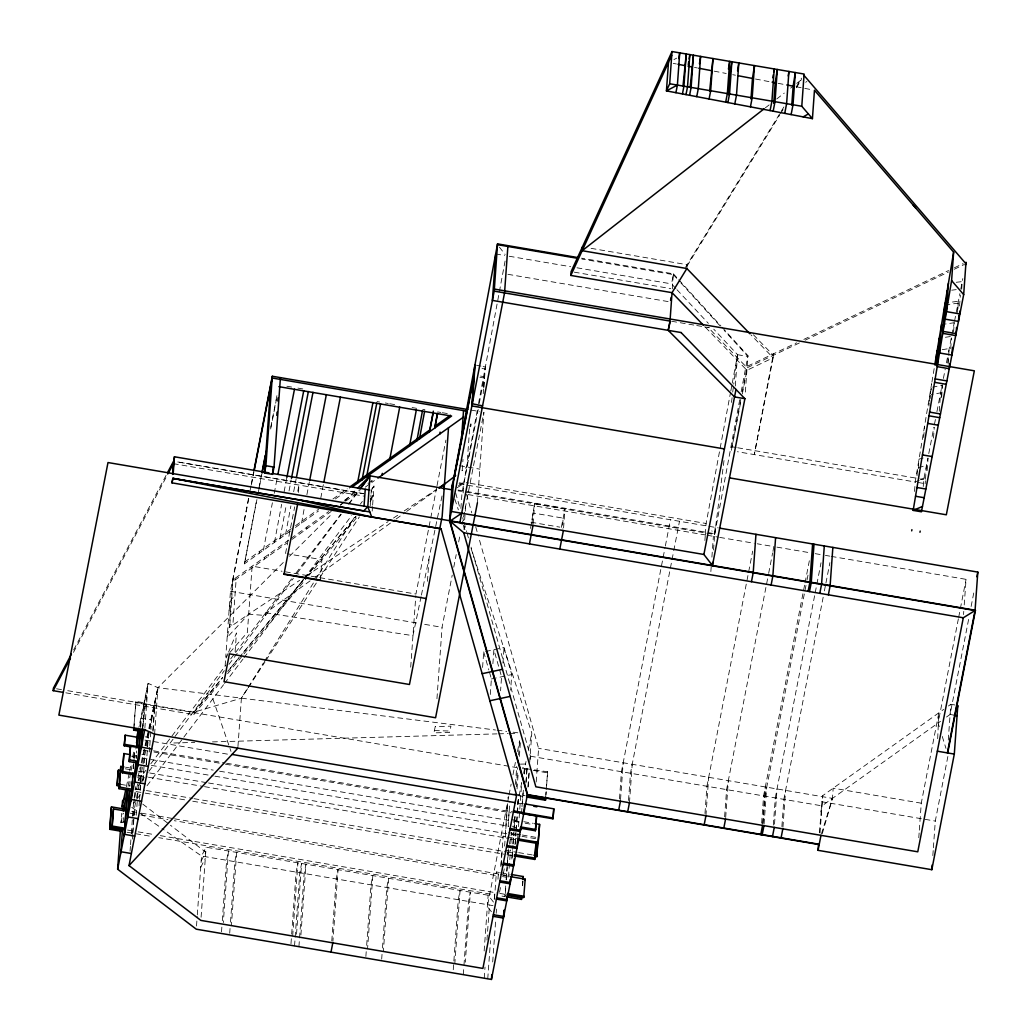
<?xml version="1.0" encoding="UTF-8"?>
<svg xmlns="http://www.w3.org/2000/svg" width="1031" height="1031" viewBox="0 0 1031 1031"><rect width="100%" height="100%" fill="white"/><g stroke="black" fill="none" stroke-linecap="round" stroke-linejoin="round"><path stroke-width="0.75" stroke-dasharray="5 3.75" d="M672.315 288.86L673.359 273.821L581.497 258.175M739.704 399.783L714.663 534.522L458.086 490.833M735.322 385.981L737.59 353.904L733.737 384.138M721.996 327.201L747.939 355.656L745.117 395.53M937.682 738.673L938.841 712.833L921.263 803.188L919.24 831.424M131.491 756.2L136.221 756.999L136.646 750.98M219.59 771.201L508.463 820.38L509.095 811.345M298.449 492.47L298.977 485.06L297.444 492.831M123.81 821.836L120.962 822.738L121.632 813.446M123.114 822.699L123.643 813.227M133.978 725.553L135.886 701.364L144.546 702.846L144.288 704.173M129.79 786.202L130.112 781.653M133.914 728.788L135.886 701.364M133.218 768.598L133.54 763.945M133.991 757.733L134.21 754.64M133.746 763.881L133.411 768.533L125.537 767.193M133.862 762.334L134.533 753.03M136.26 758.687L136.479 755.697L131.749 754.898M130.061 851.181L130.409 846.374M130.525 844.776L131.208 835.162M131.324 833.563L133.811 798.935M132.638 833.499L133.811 817.055M133.927 815.56L134.159 812.235M132.406 839.105L132.754 834.311M132.87 832.7L134.017 816.681M134.133 815.083L134.713 807.067M140.525 726.133L140.963 719.922M140.641 727.499L141.311 718.169L151.66 719.934L150.964 729.548M136.26 815.276L138.102 789.643L135.138 789.14M142.536 728.556L144.443 702.072M142.587 730.27L144.701 700.745M140.036 789.475L140.358 784.926M140.474 783.418L141.015 775.84M139.082 805.855L139.417 801.048M139.533 799.45L140.796 781.833M140.912 780.222L141.492 772.219L138.528 771.716M144.868 728.195L148.09 683.321L157.923 687.703L495.486 730M142.768 781.446L143.451 771.91M143.038 780.415L144.185 764.396M144.301 762.798L144.881 754.782L141.917 754.28M146.144 764.744L146.57 758.764M147.42 746.676L147.858 740.58M146.312 764.59L148.271 737.358L145.307 736.856M149.366 751.973L149.701 747.166M149.817 745.568L150.861 731.147M152.897 730.309L154.637 705.939M152.988 731.34L155.05 702.511M154.598 734.124L157.923 687.703L284.956 560.812M196.509 926.018L197.192 916.482M197.308 914.897L201.535 856.001L206.097 847.211L488.153 895.23L493.849 902.576M201.084 917.229L206.097 847.211M225.132 665.807L225.583 659.453M248.561 498.295L230.467 591.291L225.75 657.172L228.843 653.641M229.823 624.838L233.135 578.726L236.151 579.242L232.864 625.082L229.823 624.838L227.168 637.467L248.69 614.18L299.647 580.35M235.12 651.631L236.46 632.931L228.611 652.082M290.484 530.965L244.424 563.828L256.745 499.339M221.51 931.882L221.858 927.101M222.309 920.747L226.652 860.279L228.444 851.013L223.315 922.616M237.942 746.586L241.409 698.167L247.35 688.644M229.707 933.274L230.042 928.506M230.506 922.139L234.836 861.671L236.64 852.405L231.395 925.606M259.296 553.209L259.425 551.443M263.356 550.322L272.39 502.78M264.49 559.034L264.619 557.255M268.537 556.134L268.666 554.369M310.112 580.878L265.766 612.788L265.56 615.507L248.69 614.18L229.256 627.57L232.658 580.053L288.255 540.399M274.452 542.396L281.643 504.339M280.007 538.44L286.27 505.113M285.561 534.483L290.897 505.899M301.593 523.052L304.454 507.2M306.774 528.864L306.903 527.099M290.987 943.713L291.554 935.748M291.67 934.163L296.116 872.11L297.92 862.844L292.675 936.032M320.422 580.118L321.891 559.678L287.108 553.763M294.544 945.93L299.802 872.729L301.593 863.463L296.464 935.065M298.926 946.664L304.171 873.476L305.975 864.21L300.846 935.813M331.789 940.994L336.235 878.94L338.039 869.674L332.91 941.277M370.219 505.757L370.992 494.932M371.108 493.385L371.328 490.305L373.325 495.421L369.82 500.795M371.933 480.704L371.817 482.469L375.606 479.776M372.191 511.08L372.513 506.608M372.629 505.126L373.982 486.091L371.083 489.931M365.876 956.459L366.211 951.69M366.675 945.324L371.005 884.856L372.81 875.59L367.564 948.791M381.689 959.152L382.024 954.371M382.475 948.017L386.818 887.549L388.623 878.283L383.377 951.471M410.699 667.173L415.828 595.66M427.44 581.291L428.999 559.472M436.951 698.722L442.067 627.312L452.222 575.13M462.197 470.548L462.996 459.401M460.883 508.438L462.004 492.831L478.204 409.539M463.138 492.934L463.898 482.25L478.255 405.17M469.608 429.025L466.888 466.94L461.914 470.78M463.963 529.522L464.195 526.313M464.646 519.908L465.793 503.888M483.217 393.649L483.552 388.971M483.668 387.398L484.982 368.982L482.031 368.479M483.913 387.192L485.356 366.997L482.418 366.405M477.417 502.716L483.9 412.271L462.068 524.534M453.253 969.72L458.267 899.715L460.071 890.449L454.826 963.637M482.585 667.444L483.707 651.901L504.069 647.507L511.75 674.583L510.629 690.151M463.293 974.656L463.86 966.704M463.976 965.106L468.538 901.455L470.342 892.202L465.316 962.207M490.279 694.52L491.387 678.978L489.261 671.452M492.882 663.719L493.888 649.698L501.569 676.774L500.563 690.796M502.948 663.075L504.069 647.507M484.158 950.956L488.153 895.23M484.235 978.226L485.021 967.078M486.967 940.027L489.48 905.025M487.753 978.819L490.498 940.633M494.249 899.444L494.584 894.831L158.774 837.662M494.493 898.877L496.414 871.968L499.378 872.471M497.973 879.237L498.308 874.584L498.063 875.822L174.265 820.689M492.702 961.975L495.782 919.098M496.195 913.286L496.504 909.071M500.821 866.568L502.174 849.802M501.066 865.28L503.154 836.18L506.118 836.682M504.61 846.116L507.716 802.737M508.592 819.709L509.907 801.358M508.167 826.604L508.708 819.13L508.463 820.38M530.54 528.413L534.586 503.695L564.949 508.863L563.506 528.993M501.981 896.094L504.932 896.596L505.693 885.964M506.131 879.894L507.265 864.133M507.381 862.535L508.373 848.616L507.11 854.854M505.358 893.477L505.899 885.887M506.337 879.804L507.213 867.471M507.329 865.898L508.567 848.681M532.009 523.8L532.782 512.961L563.145 518.129L562.372 528.967M533.143 523.825L534.586 503.695M508.451 877.046L510.551 849.918M510.835 843.68L511.776 832.803M515.461 784.32L516.724 766.716L516.531 767.554L135.628 702.691M516.299 786.743L517.665 767.683M518.58 754.976L519.637 740.194M511.84 859.042L512.497 849.828M512.935 843.77L513.709 832.906M514.16 826.591L514.894 816.449M512.085 857.753L512.961 845.51M513.077 844.002L513.941 831.888M514.044 830.367L515.139 815.237L512.794 826.81M517.059 788.921L518.168 773.443M519.392 756.432L520.616 739.395M515.01 844.814L515.925 832.069M516.041 830.471L517.188 814.4M517.304 812.789L518.232 799.94M515.268 843.487L515.964 833.937L508.27 835.123M516.183 830.741L517.33 814.709M517.446 813.111L518.49 798.69M517.639 838.577L518.065 832.61M518.503 826.63L521.725 782.658L516.686 807.595M521.557 813.008L521.892 808.291M522.008 806.706L523.258 789.385M524.379 773.637L524.831 767.348M522.369 803.884L523.387 789.733M524.508 774.01L525.075 766.149M525.9 783.032L527.112 766.188M526.106 781.988L527.086 768.275L522.64 767.605M527.911 787.168L529.135 770.144M529.689 762.399L531.79 732.977L470.935 548.054M528.207 786.64L529.354 770.621M530.166 759.409L530.398 756.213L471.051 547.152M522.446 885.745L522.781 881.183M522.653 885.668L522.975 881.105M536.197 781.988L538.607 748.351L478.796 537.667M545.67 797.182L546.108 791.086M546.211 789.566L547.616 771.768L522.524 768.198M545.979 794.617L546.198 791.576M546.636 785.48L547.616 771.768M619.489 798.935L621.435 771.703M620.533 799.592L623.175 762.76M628.523 800.468L630.469 773.25L673.475 552.242M629.464 802.724L632.222 764.293M686.865 268.524L687.136 264.696L590.376 248.226M704.895 540.528L705.23 535.888M705.333 534.329L706.106 523.49L730.515 392.566M710.862 571.561L711.21 566.754M711.905 557.14L713.388 536.326M713.555 550.013L715.14 527.369M704.985 813.498L706.931 786.266M740.774 399.422L731.288 450.676L741.096 400.234M705.926 815.753L708.684 777.31M724.625 816.836L726.584 789.617M725.682 817.493L728.324 780.66M761.638 823.138L763.584 795.906M762.682 823.795L765.324 786.962M763.03 823.369L764.976 796.151M764.087 824.027L766.729 787.194M773.327 825.135L775.286 797.904M774.5 824.181L777.026 788.947M781.898 826.591L783.844 799.36M782.941 827.236L785.583 790.403M819.323 832.713L822.712 795.661L943.636 709.418M820.032 833.087L822.712 795.661M914.536 491.452L915.206 481.993L931.637 383.712L931.186 390.027M917.01 475.755L917.577 467.855L926.482 465.368L925.49 479.235M918.363 468.577L919.033 459.104L925.129 457.468M923.699 437.556L924.485 426.512M923.235 486.555L923.75 479.428L927.9 458.112M928.957 406.046L929.189 402.902M929.305 401.317L929.756 395.002M930.233 398.481L930.452 395.324M930.568 393.739L931.019 387.424M925.155 483.861L925.374 480.781M927.178 470.523L928.068 458.189M933.493 438.072L934.266 427.285M939.267 411.33L940.594 392.837L931.302 394.693M941.174 397.631L942.063 385.298L932.591 387.128M941.677 397.012L942.553 384.679M947.773 362.732L948.211 356.571M948.108 363.956L949.203 348.542L938.7 350.269M950.698 348.671L951.471 337.884M953.572 331.969L954.229 322.729L943.12 324.34M918.789 837.7L919.124 832.996M957.374 312.445L958.031 303.204L946.278 304.764M957.863 308.939L958.418 301.232L946.613 302.792M959.565 306.001L960.338 295.214M961.691 289.273L962.232 281.579L956.111 282.314M932.836 855.588L933.274 849.312M933.39 847.74L935.297 821.076L948.069 755.452M948.275 740.09L950.84 704.276L955.015 704.985M963.534 614.579L963.766 611.37M964.217 604.965L966.06 579.345L831.115 556.366M146.428 706.544L146.621 704.121M65.829 692.819L193.776 714.612L193.97 712.189L222.67 677.483M136.376 799.824L133.463 803.665L134.03 799.077M134.21 797.543L134.958 791.434M135.525 786.73L135.138 789.914L140.886 782.22M142.871 726.275L148.09 683.321L138.863 727.242M724.007 460.522L714.663 534.522L711.815 530.849M731.482 402.438L732.1 397.67M732.719 392.089L733.531 385.723M931.908 382.14L934.524 366.469M478.539 403.598L499.068 293.332M499.365 291.76L505.19 260.418M730.811 390.981L731.984 384.679M732.281 383.094L737.565 354.703L713.748 329.16M741.173 391.896L747.939 355.656M120.962 822.738L122.689 813.871M128.05 786.318L130.19 775.338M131.13 770.453L132.252 764.706M133.656 757.514L135.37 748.686M139.752 726.185L148.09 683.321M136.221 756.999L136.479 755.697M132.947 816.127L136.118 799.811M136.401 798.355L139.507 782.387M139.791 780.931L146.286 747.527M146.57 746.07L157.923 687.703L140.616 765.35M250.095 490.434L251.01 485.717M251.319 484.145L253.768 471.567M248.742 498.514L232.529 581.819L286.824 543.092M251.487 484.364L253.935 471.786M229.114 610.249L231.305 599.011L234.913 596.434M258.884 488.372L261.629 474.26M270.779 427.221L275.664 402.142M275.96 400.569L277.184 394.306M244.424 563.828L256.925 499.545M258.446 491.71L259.361 487.006M259.67 485.433L261.81 474.466M270.65 428.999L276.45 399.203M274.233 493.321L277.3 477.533M284.105 491.723L286.863 477.521M289.041 490.924L291.18 479.879M293.667 491.697L296.116 479.08M306.89 494.687L309.326 482.173M320.757 498.166L323.515 483.939M436.719 487.251L415.944 594.049L283.641 571.522M437.028 485.678L445.895 440.134M479.222 403.508L484.428 376.727L479.995 375.98M453.756 567.23L456.218 554.575M458.679 541.932L460.213 534.019M507.832 801.19L508.734 796.538M509.03 794.978L511.144 784.127M512.961 774.809L515.371 762.399M517.485 751.547L519.598 740.683M561.341 527.395L564.949 508.863M502.909 837.468L503.154 836.18M496.104 873.566L496.414 871.968M505.602 832.185L505.345 833.525L507.561 802.53L487.341 906.481L492.096 912.603M513.258 839.221L513.502 837.945M506.453 875.332L506.762 873.734M512.523 851.567L512.278 852.856L507.845 852.096M515.693 835.278L515.964 833.937M504.932 896.596L505.242 894.998M675.872 288.525L671.542 283.886L673.346 274.62L581.935 259.065M621.384 772.013L665.047 547.564M665.356 545.992L670.459 519.753M673.771 550.67L679.493 521.299M742.307 391.548L747.217 366.314L796.589 342.833M742.333 393.932L746.934 370.284L773.134 357.809L773.418 353.852L754.305 454.594L773.134 357.809L751.019 334.92M706.879 786.576L752.682 551.121M726.52 789.914L768.353 574.886M768.662 573.313L772.631 552.9M772.941 551.327L773.856 546.61L757.231 543.788M763.52 796.216L804.747 584.332M805.056 582.76L809.335 560.774M764.925 796.46L806.758 581.432M807.067 579.86L807.982 575.143M775.222 798.213L814.902 594.268M815.212 592.696L821.024 562.784M783.779 799.669L823.176 597.207M824.4 590.918L825.612 584.641M825.921 583.069L829.891 562.642M820.818 811.9L821.991 805.855L940.504 721.313M928.776 453.563L933.893 427.285M934.486 424.205L935.401 419.501M936.934 411.653L942.063 385.298M943.391 378.48L945.208 369.111M946.419 362.873L947.631 356.623M948.546 351.945L951.291 337.859M951.884 334.83L954.229 322.729M954.526 321.221L959.9 293.629M960.789 289.054L962.812 278.602M958.379 618.819L938.107 723.027L939.499 727.512M958.688 617.234L966.06 579.345M946.51 717.035L950.105 714.47L968.985 617.466M971.112 606.512L974.153 590.866M285.523 553.492L294.698 506.827M507.871 798.303L508.128 797.04M499.532 892.24L500.486 887.562M503.321 873.541L504.275 868.875M509.275 844.183L511.647 832.468M523.593 773.469L526.016 761.484M528.426 749.601L531.79 732.977M421.086 596.64L412.954 635.676L265.766 612.788M421.408 595.08L442.196 495.138M126.362 786.859L129.313 772.735M129.648 771.162L130.963 764.886M132.612 757.05L134.262 749.202M133.463 803.665L134.455 798.961M134.79 797.388L145.371 747.243M145.693 745.684L157.923 687.703M137.845 777.761L140.268 766.896M822.313 833.576L832.455 798.381L833.19 788.2L921.263 803.188M821.436 833.86L832.455 798.381L538.607 748.351M226.189 657.971L228.006 653.564M201.174 860.949L205.749 852.16L170.463 825.238M200.723 867.251L205.298 858.462M73.665 649.942L166.79 474.015M73.472 652.365L168.092 473.603M685.499 267.39L780.531 112.443M781.369 111.077L783.895 106.966M796.525 86.385L801.564 78.15M687.046 266.05L779.591 115.163M780.441 113.797L783.805 108.307M796.422 87.738L801.474 79.503M248.2 687.29L263.498 662.817M264.348 661.464L314.494 581.252M315.344 579.886L354.445 517.356M371.444 490.163L373.982 486.091M247.517 688.76L241.409 698.167L193.97 712.189L66.023 690.396M248.394 687.419L264.993 661.915M265.869 660.575L316.53 582.695M320.035 577.321L359.342 516.905M141.337 781.498L144.727 777.09M149.044 771.201L174.458 737.333M175.038 736.443L224.333 670.653M228.972 664.364L293.358 578.301M297.186 573.223L341.261 514.263M348.929 504.03L359.471 489.931M137.342 798.548L140.242 794.708M147.021 785.764L182.861 738.454M183.827 737.178L223.547 684.713M224.526 683.437L242.968 659.093M243.935 657.804L303.14 579.641M304.106 578.352L351.661 515.564M360.399 504.03L362.345 501.466M138.115 780.467L145.912 770.221M150.784 763.829L225.815 665.266M230.686 658.873L234.578 653.744M235.558 652.468L292.069 578.236M295.961 573.107L340.784 514.237M348.581 504.004L359.291 489.918M239.076 657.649L227.799 671.284L239.063 657.688M304.673 578.314L355.927 516.338M370.271 498.978L373.351 495.267L373.158 497.689L370.077 501.414M193.97 712.189L222.67 677.509M304.661 578.417L355.901 516.479M370.245 499.146L373.325 495.421M193.776 714.612L221.446 681.143M227.606 673.707L242.981 655.123M243.999 653.873L307.547 577.038M308.565 575.801L357.783 516.286M229.874 652.468L247.376 632.48L252.131 566.161L282.056 571.264M289.492 556.276L332.588 513.232M340.526 505.293L343.929 501.904M345.063 500.77L356.404 489.441M765.35 107.855L769.139 104.904M776.717 98.989L784.307 93.074M790.622 88.151L793.148 86.179M796.718 83.395L801.474 79.696M315.331 577.128L394.899 519.869M396.2 518.928L405.338 512.355M406.639 511.415L436.641 489.828M244.54 562.063L294.312 526.557M295.549 525.681L318.605 509.237M332.91 499.03L347.215 488.823M295.42 527.447L318.476 511.002M335.384 498.94L349.689 488.733M290.871 538.53L328.773 511.505M344.444 500.319L358.84 490.047M368.015 483.513L374.459 478.9M291.979 539.419L331.222 511.428M340.385 504.894L344.315 502.097M345.617 501.156L360.025 490.885M365.258 487.148L370.503 483.41M948.443 705.99L950.84 704.276M805.675 82.287L806.899 81.449M306.349 575.891L388.146 521.596M393.507 518.026L398.881 514.469M404.242 510.912L436.422 489.545M458.499 485.588L463.898 482.25L468.654 483.062M457.055 487.727L463.808 483.565L459.375 482.804M673.952 59.579L676.697 58.136M803.832 339.392L948.623 270.509M954.41 267.751L963.109 263.614M799.373 342.949L747.101 367.809L707.988 327.265M805.172 340.191L948.52 271.991M954.306 269.246L964.449 264.413M919.188 480.304L915.206 481.993L737.423 451.72M920.515 479.737L924.498 478.036M491.387 678.978L511.75 674.583M945.414 337.292L951.587 336.338M951.716 290.188L956.253 289.621M173.839 742.99L194.743 742.397M212.425 741.908L496.942 733.879M498.553 733.827L508.193 733.557M509.804 733.518L517.846 733.286M520.371 764.139L526.506 764.01M434.399 730.567L449.903 731.043M497.084 730.193L506.672 731.391M513.064 732.19L517.858 732.796M495.718 253.948L504.597 255.469M509.224 256.255L570.684 266.72M576.986 267.789L671.542 283.886M574.254 272.158L670.743 288.59M507.922 274.31L668.668 301.671M671.658 321.272L687.329 323.94M688.901 324.211L695.178 325.281M696.737 325.538L703.013 326.608M704.585 326.879L710.849 327.948M737.565 354.703L747.913 356.468L724.136 330.371M479.905 377.282L484.338 378.029M731.572 446.719L736.173 447.493M737.706 447.763L919.008 478.629M920.58 478.9L923.75 479.428M917.964 482.456L923.467 483.397M470.961 410.067L479.595 411.537M286.902 386.238L291.644 387.05M297.882 388.107L304.055 389.151M377.075 401.587L379.614 402.026M385.298 402.992L388.249 403.495M389.718 403.74L395.608 404.745M412.116 407.554L416.64 408.328M422.749 409.371L424.914 409.732M437.672 411.91L440.791 412.439M442.351 412.709L448.588 413.766M459.594 465.703L479.827 469.144M470.226 483.333L706.106 523.49M459.066 483.771L707.382 526.042M708.941 526.313L718.272 527.898M458.099 490.034L714.676 533.723M468.061 494.558L705.642 534.999M707.189 535.269L718.104 537.125M719.677 537.396L754.215 543.273M776.936 547.139L810.856 552.912M815.199 553.66L822.558 554.91M825.419 555.387L829.697 556.121M363.84 493.643L176.713 461.785L363.801 493.797M530.978 522.227L559.833 527.137M173.35 463.666L363.685 496.079M230.467 591.291L418.38 623.278M424.695 624.361L442.067 627.312M950.105 714.47L954.281 715.179M821.539 801.706L935.297 821.076M530.398 756.213L821.991 805.855M56.537 688.785L64.45 690.126M522.446 768.559L531.622 770.118M533.195 770.389L547.409 772.812M514.765 793.934L525.127 795.7M517.523 795.481L524.921 796.744M523.31 803.639L517.137 803.458M144.894 740.078L228.805 754.37M153.555 750.8L224.977 762.966M226.562 763.236L512.046 811.848M143.283 750.194L149.199 751.212M153.967 752.024L223.804 763.907M225.389 764.177L511.092 812.828M511.672 819.632L519.057 820.895L518.812 822.145L514.379 821.385M523.8 821.707L533.272 823.318M514.508 820.728L518.954 821.475M142.136 758.017L213.237 770.118M525.14 823.215L533.027 824.568M151.402 765.376L213.301 775.918M214.886 776.188L508.528 826.179M513.077 826.952L516.028 827.455M508.567 832.687L520.694 834.749M522.279 835.02L536.481 837.443M125.215 768.804L133.102 770.144M139.017 771.149L148.219 772.722M149.804 772.992L206.947 782.709M208.533 782.98L509.778 834.272M511.26 834.53L520.436 836.089M522.008 836.36L536.223 838.783M507.42 837.069L516.557 838.461M137.896 775.441L147.356 776.923M148.464 777.232L202.914 786.382M204.499 786.653L508.824 838.474M510.139 838.822L516.312 839.75M120.563 784.346L130.022 785.957M505.138 850.304L517.111 852.341M518.632 852.611L533.89 855.202M135.602 788.715L144.791 790.287M146.389 790.558L192.41 798.394M193.996 798.664L506.363 851.851M136.053 791.563L141.969 792.568M145.152 793.11L186.418 800.133M192.758 801.216L503.863 854.183M508.296 854.944L512.742 855.691M500.847 872.729L509.778 874.236M131.788 811.539L139.701 812.892L160.707 827.558M141.286 813.163L172.963 818.55M174.548 818.82L499.068 874.069M500.538 874.327L509.469 875.847M502.741 875.345L508.657 876.35L508.412 877.587L502.497 876.582M130.254 813.201L136.169 814.206M140.938 815.018L167.924 819.606M127.548 830.045L133.463 831.063M138.115 831.849L153.993 834.556M160.346 835.638L496.839 892.923M499.79 893.426L505.705 894.431M127.084 832.262L152.433 836.579M492.998 905.63L201.535 856.001L162.022 828.473M673.217 63.381L676.375 63.974M694.482 67.415L697.343 67.969M714.135 71.152L726.211 73.459M732.68 74.683L735.451 75.211M755.478 79.026L770.608 81.9M778.096 83.318L785.326 84.697M796.19 86.759L811.41 89.658M476.528 365.219L480.949 366.108M131.749 807.363L138.322 811.951M142.742 804.09L169.2 824.272M753.403 334.74L773.314 355.347M705.578 327.42L746.934 370.284M676.955 289.698L708.349 323.36M673.359 273.821L677.689 278.563M678.772 279.749L720.914 326.015M673.346 274.62L679.829 281.747M680.911 282.932L719.818 325.628M499.416 247.144L505.126 254.489M212.876 698.812L230.996 751.419M454.839 499.159L458.357 509.855M463.383 525.127L464.904 529.715M942.27 736.469L945.968 748.416M466.489 494.287L471.76 512.871M475.716 526.815L478.358 536.107M455.663 492.947L460.058 508.438M462.7 517.73L463.576 520.823M464.014 522.369L466.656 531.661M467.095 533.207L468.409 537.86M483.707 651.901L488.823 669.944M435.237 726.61L433.922 732.873L449.606 732.41L450.934 726.146L435.237 726.61M303.642 579.551L240.094 656.399L303.63 579.654"/><path stroke-width="1.5" d="M724.419 448.936L471.863 405.943L473.989 376.276L453.46 481.799L451.333 511.466L703.889 554.472L712.447 565.491L744.898 398.688L734.536 396.922L668.204 330.345L670.253 321.118L494.197 291.142L497.548 243.883L578.327 257.647M172.808 471.579L174.419 456.772L269.039 472.881M297.598 504.378L283.989 574.331M111.477 806.873L109.956 828.138L122.56 830.29L122.341 831.463L109.724 829.311L111.245 808.046L111.477 806.873L124.094 809.026L123.862 810.186L124.351 805.314M113.462 808.961L112.237 826.063L124.854 828.215L124.596 829.543L111.979 827.403L113.462 808.961L126.078 811.113L125.821 812.441M120.227 786.099L117.07 785.57L118.049 771.935L118.385 770.183L121.542 770.724M117.07 785.57L118.385 770.183M120.795 766.381L119.325 787.053L131.929 789.192L131.62 790.803L119.003 788.663L120.795 766.381L123.952 766.922M123.862 753.558L122.573 771.484L135.19 773.637L134.932 774.938L122.328 772.786L123.862 753.558L130.164 754.628M130.537 746.895L124.236 745.813L125.176 735.193L137.793 737.345L136.852 747.965L137.922 735.593M124.236 745.813L125.176 735.193M497.548 243.883L451.771 488.952L449.529 520.732L527.356 794.914L491.452 979.45L196.277 929.189L117.637 869.197L120.395 830.741M120.795 852.933L122.56 828.421M137.638 766.381L137.87 763.069L129.21 761.6L130.525 746.225L139.198 747.694L138.85 749.447M124.158 835.677L127.483 789.218L123.269 810.907M129.21 761.6L130.525 746.225M127.638 789.424L124.416 834.337L134.765 836.102M133.656 730.128L133.914 728.788L142.587 730.27L142.33 731.598L133.656 730.128L133.875 727.074M127.47 818.666L129.468 790.803M129.687 790.597L127.805 816.913L138.154 818.678M130.885 801.1L132.303 781.266M132.535 778.096L132.87 773.327M133.076 773.302L131.195 799.489L141.543 801.242M134.339 783.367L135.796 762.979M136.053 761.677L134.584 782.052L144.933 783.818M137.986 761.561L140.19 730.799M140.422 730.605L137.974 764.628L148.335 766.394M141.105 748.532L142.536 728.556M142.587 730.27L141.363 747.204L151.725 748.97M117.637 869.197L144.765 729.742L58.857 715.114L107.997 462.545L975.455 610.275L947.695 752.965M172.602 474.402L173.543 461.257L167.537 472.598M441.036 528.813L371.766 517.021L441.036 528.813L516.621 795.146L482.908 968.418L200.852 920.399L129.03 865.602L154.598 734.162L144.765 729.742M173.195 473.745L174.419 456.772M237.826 748.184L129.03 865.602M280.432 377.63L274.014 467.107L272.596 474.376L264.477 472.997L270.895 383.506M264.477 472.997L265.895 465.728L272.313 376.251L467.79 409.526M272.712 472.778L273.06 467.997M276.824 415.364L277.055 412.181M277.855 401.02L278.086 397.824M284.053 573.971L320.422 580.118M357.499 483.165L372.964 402.515M362.061 479.918L376.779 403.147M364.033 506.234L365.245 489.261M366.624 476.657L380.581 403.817M367.796 506.775L363.698 510.899L172.873 478.371L171.997 482.856L371.766 517.059L367.796 506.814L370.013 475.845L451.746 489.764L452.751 482.688L452.416 487.495M382.153 475.098L382.282 473.332M389.589 460.277L399.719 407.052M409.526 446.062L416.344 409.887M416.833 440.843L422.439 410.931M419.437 438.987L424.617 411.266M433.316 411.163L429.527 431.783L433.2 412.941M437.402 413.341L434.747 428.058L437.556 413.676M439.941 433.883L440.069 432.105M448.511 427.762L442.157 516.441L409.462 684.494L229.41 653.847L223.998 681.697L435.585 717.756L477.417 502.716M453.588 479.866L474.08 374.962L474.634 367.229M461.166 443.652L461.398 440.508M461.617 437.363L463.538 410.596M475.059 364.922L472.275 403.778L482.572 405.84M495.679 254.58L492.393 300.408L681.285 332.575M504.662 291.309L507.871 246.448M482.147 673.694L502.497 669.312M489.828 700.771L510.19 696.389M491.452 979.45L491.8 974.682M503.94 910.399L503.399 918.08L493.037 916.314M504.146 910.334L503.708 916.469L493.346 914.716M507.316 894.985L506.737 900.862L496.388 899.109M510.397 879.159L510.061 883.812L499.713 882.046M510.525 879.43L510.306 882.523L499.958 880.758M513.683 863.295L513.477 866.233L503.128 864.481M514.16 859.016L513.734 864.893L503.386 863.14M517.433 841.476L516.931 848.5L506.582 846.735M520.475 828.215L535.36 830.754L535.605 829.478L520.719 826.939L520.23 831.514L509.881 829.762M520.719 826.939L520.475 830.251L510.126 828.486M523.709 813.665L523.928 810.598M524.457 804.927L523.903 812.621L513.554 810.869M506.44 896.854L521.467 899.419L521.686 896.377M523.091 879.585L523.31 876.543L511.273 874.494M507.188 894.689L523.722 897.498L525.191 879.159L510.165 876.608M703.335 325.113L672.044 292.675L570.826 275.445L571.097 271.63L672.006 51.55L804.09 74.039L801.783 106.257L812.428 118.642L814.464 90.238L953.636 252.157L951.6 280.561L913.17 510.397L921.43 511.801L963.676 294.608L965.995 262.235L965.416 265.212M535.36 830.754L536.584 815.843L513.348 811.913M535.605 829.478L536.584 815.843M514.211 855.949L534.741 859.442L535.888 843.551M534.741 859.442L536.146 842.211M537.551 844.892L536.687 857.006L537.911 842.095L537.667 843.384M517.536 840.072L538.066 843.564L539.587 824.388L534.857 823.589M538.066 843.564L539.587 824.388M749.911 333.773L686.865 268.524L582.167 250.701L582.438 246.873M526.493 797.002L545.451 800.236L545.67 797.182M522.498 813.627L552.977 818.807L553.789 808.82L524.831 803.896M552.977 818.807L553.789 808.82M668.475 62.479L666.438 90.883L812.428 118.642M678.836 58.574L679.713 52.865L677.393 85.083L666.438 90.883L669.686 83.769L672.006 51.55M682.999 86.037L686.246 53.973L683.927 86.204L682.432 93.924M670.124 319.507L672.044 292.675L686.865 268.524M690.151 87.39L693.425 55.197L691.118 87.416L689.584 95.277M709.65 91.102L712.988 58.535L710.681 90.754L709.083 98.989M728.44 94.672L729.909 74.155L731.855 61.744L729.548 93.963L727.873 102.559M712.382 565.8L712.666 562.398M750.993 98.963L752.462 78.446L754.486 65.597L752.179 97.816L750.426 106.85M773.727 103.28L775.196 82.776L777.322 69.477L775.003 101.708L773.16 111.18M755.955 534.316L753.197 572.746L751.457 581.703M791.782 105.123L793.148 86.179L795.326 72.544L793.019 104.775L791.112 114.583M775.596 537.654L772.838 576.097L771.098 585.054M812.608 543.956L809.851 582.399L808.111 591.356M814 544.2L811.242 582.631L809.503 591.588M824.297 545.953L821.552 584.384L819.8 593.341M832.855 547.409L830.11 585.84L828.357 594.797M957.193 708.581L957.799 705.462L954.306 754.086L931.818 869.7L818.06 850.33L818.511 843.925M935.826 364.974L936.625 353.929M936.174 364.716L937.192 350.514M937.321 365.077L939.241 338.245M941.535 324.572L939.499 352.976L951.909 355.089L952.464 347.383M944.808 304.957L942.772 333.361L955.711 335.565L955.93 332.485M945.143 302.985L943.107 331.389L956.098 333.606L956.536 327.446M947.18 290.742L945.143 319.159L958.469 321.414L958.907 315.254M948.443 283.229L946.406 311.633L959.913 313.94L960.145 310.859M949.371 367.165L949.59 364.085M931.818 869.7L932.153 864.996M947.36 752.901L975.055 610.52L977.813 572.089L719.844 528.168M62.672 692.291L53.187 690.667L53.38 688.244L71.41 654.195M688.27 64.747L688.708 61.847M689.159 58.935L689.829 54.591L687.522 86.81L686.002 94.607M699.456 63.806L700.603 56.421L698.296 88.64L696.737 96.643M728.453 69.103L729.664 61.37L727.358 93.589L725.682 102.146M737.577 70.765L738.815 62.93L736.495 95.148L734.807 103.886M772.825 77.776L773.289 74.838M773.765 71.899L774.229 68.961L771.923 101.18L770.093 110.588M788.212 75.959L788.921 71.461L786.614 103.68L784.733 113.371M934.782 364.897L953.636 252.157M911.7 530.875L911.907 529.65M171.997 482.895L172.873 478.371L369.781 511.943M109.724 829.311L109.956 828.138M119.003 788.663L119.325 787.053M122.328 772.786L122.573 771.484M111.979 827.403L112.237 826.063M136.492 742.9L137.342 738.557M137.626 737.113L138.837 730.889M137.87 763.069L138.218 761.329L129.545 759.847M254.077 469.994L272.313 376.251M254.245 470.213L272.184 378.016L466.463 411.098M261.938 472.688L265.289 455.444M262.106 472.894L266.385 450.947M277.906 474.376L294.492 389.164M286.863 477.521L303.745 390.736M291.489 478.294L308.372 391.522M296.425 477.495L312.999 392.308M309.622 480.614L326.363 394.577M323.824 482.353L340.436 396.987M330.99 952.129L332.871 942.502M470.394 426.422L470.806 424.257M459.878 522.498L504.546 292.907M529.431 543.904L533.027 525.372M559.794 549.072L563.39 530.553M523.001 878.141L523.31 876.543M675.924 92.687L677.393 85.083M524.959 880.397L525.191 879.159M521.467 899.419L521.776 897.821L508.244 895.514M523.722 897.498L523.967 896.274L507.432 893.452M545.451 800.236L545.657 799.193L526.699 795.958M670.55 300.395L671.142 297.315M668.204 330.345L670.008 321.079M618.677 810.147L620.43 801.19M627.724 811.681L629.464 802.724M703.889 554.472L735.992 389.46M704.186 824.71L705.926 815.753M723.826 828.048L725.566 819.091M760.775 834.659L762.566 825.393M762.167 834.891L763.971 825.625M772.464 836.644L774.268 827.39M781.086 837.803L782.825 828.847M818.06 850.33L820.972 835.342M919.961 532.28L920.193 531.068M975.455 610.275L963.302 617.775L917.77 851.812L535.849 786.795L463.731 532.718L449.529 520.732L494.584 289.118L974.334 370.812L946.329 514.791L729.484 477.869M976.898 576.78L977.813 572.089M443.498 488.887L444.464 484.196L455.676 475.575M125.692 789.991L122.07 807.247L122.521 800.945L124.48 798.381M136.569 738.222L138.206 730.386M570.826 275.445L671.722 55.365M53.187 690.667L70.469 658.036M168.092 473.603L173.35 463.666M360.425 488.655L370.013 475.845L357.538 488.307M360.27 488.642L370.013 475.845M582.167 250.701L764.087 108.835M439.245 487.959L444.464 484.196L439.103 487.766M349.818 486.967L429.656 430.017M434.876 426.293L450.405 415.222M352.293 486.877L451.578 416.06L278.886 386.664M377.926 478.113L463.641 416.975M913.131 205.014L915.618 207.927M819.233 844.286L527.64 794.643L449.993 521.132L461.682 513.232M803.175 116.877L808.381 113.938M913.17 510.397L922.461 506.453M154.598 734.124L516.621 795.146M669.686 83.769L801.783 106.257M497.522 244.695L577.218 258.253M937.205 366.649L949.267 368.698M935.156 378.918L946.883 380.916M934.589 382.333L946.226 384.318M929.601 412.116L940.452 413.959M928.983 415.828L939.744 417.671M927.72 423.406L938.274 425.21M922.449 454.916L932.166 456.565M916.997 487.508L925.851 489.016M915.541 496.259L924.163 497.728M265.895 465.728L274.014 467.107M272.197 473.422L369.807 490.047M449.993 521.132L975.055 610.52M463.731 532.718L963.302 617.775M284.26 574.37L426.19 598.534M954.281 715.179L957.064 715.656M937.347 751.199L954.306 754.086M527.356 794.914L819.168 844.595M232.039 754.421L515.152 802.634M533.813 806.294L536.867 806.822M124.519 744.33L137.136 746.483M522.653 812.776L553.131 817.97M517.781 838.822L538.311 842.327M506.814 845.497L517.175 847.25M117.405 783.805L120.563 784.346M533.89 855.202L536.932 855.73M514.482 854.609L535.012 858.101M496.646 897.821L506.994 899.573M121.027 851.761L131.375 853.526M677.96 64.283L684.468 65.52M688.038 66.19L691.621 66.873M698.773 68.239L711.119 70.585M738.402 75.778L752.462 78.446M772.129 82.184L775.196 82.776M786.769 84.967L793.148 86.179M172.873 478.371L371.766 517.059L298.487 499.79M681.066 332.536L744.898 398.688M804 75.392L965.892 263.73M951.6 280.561L963.676 294.608"/></g></svg>
